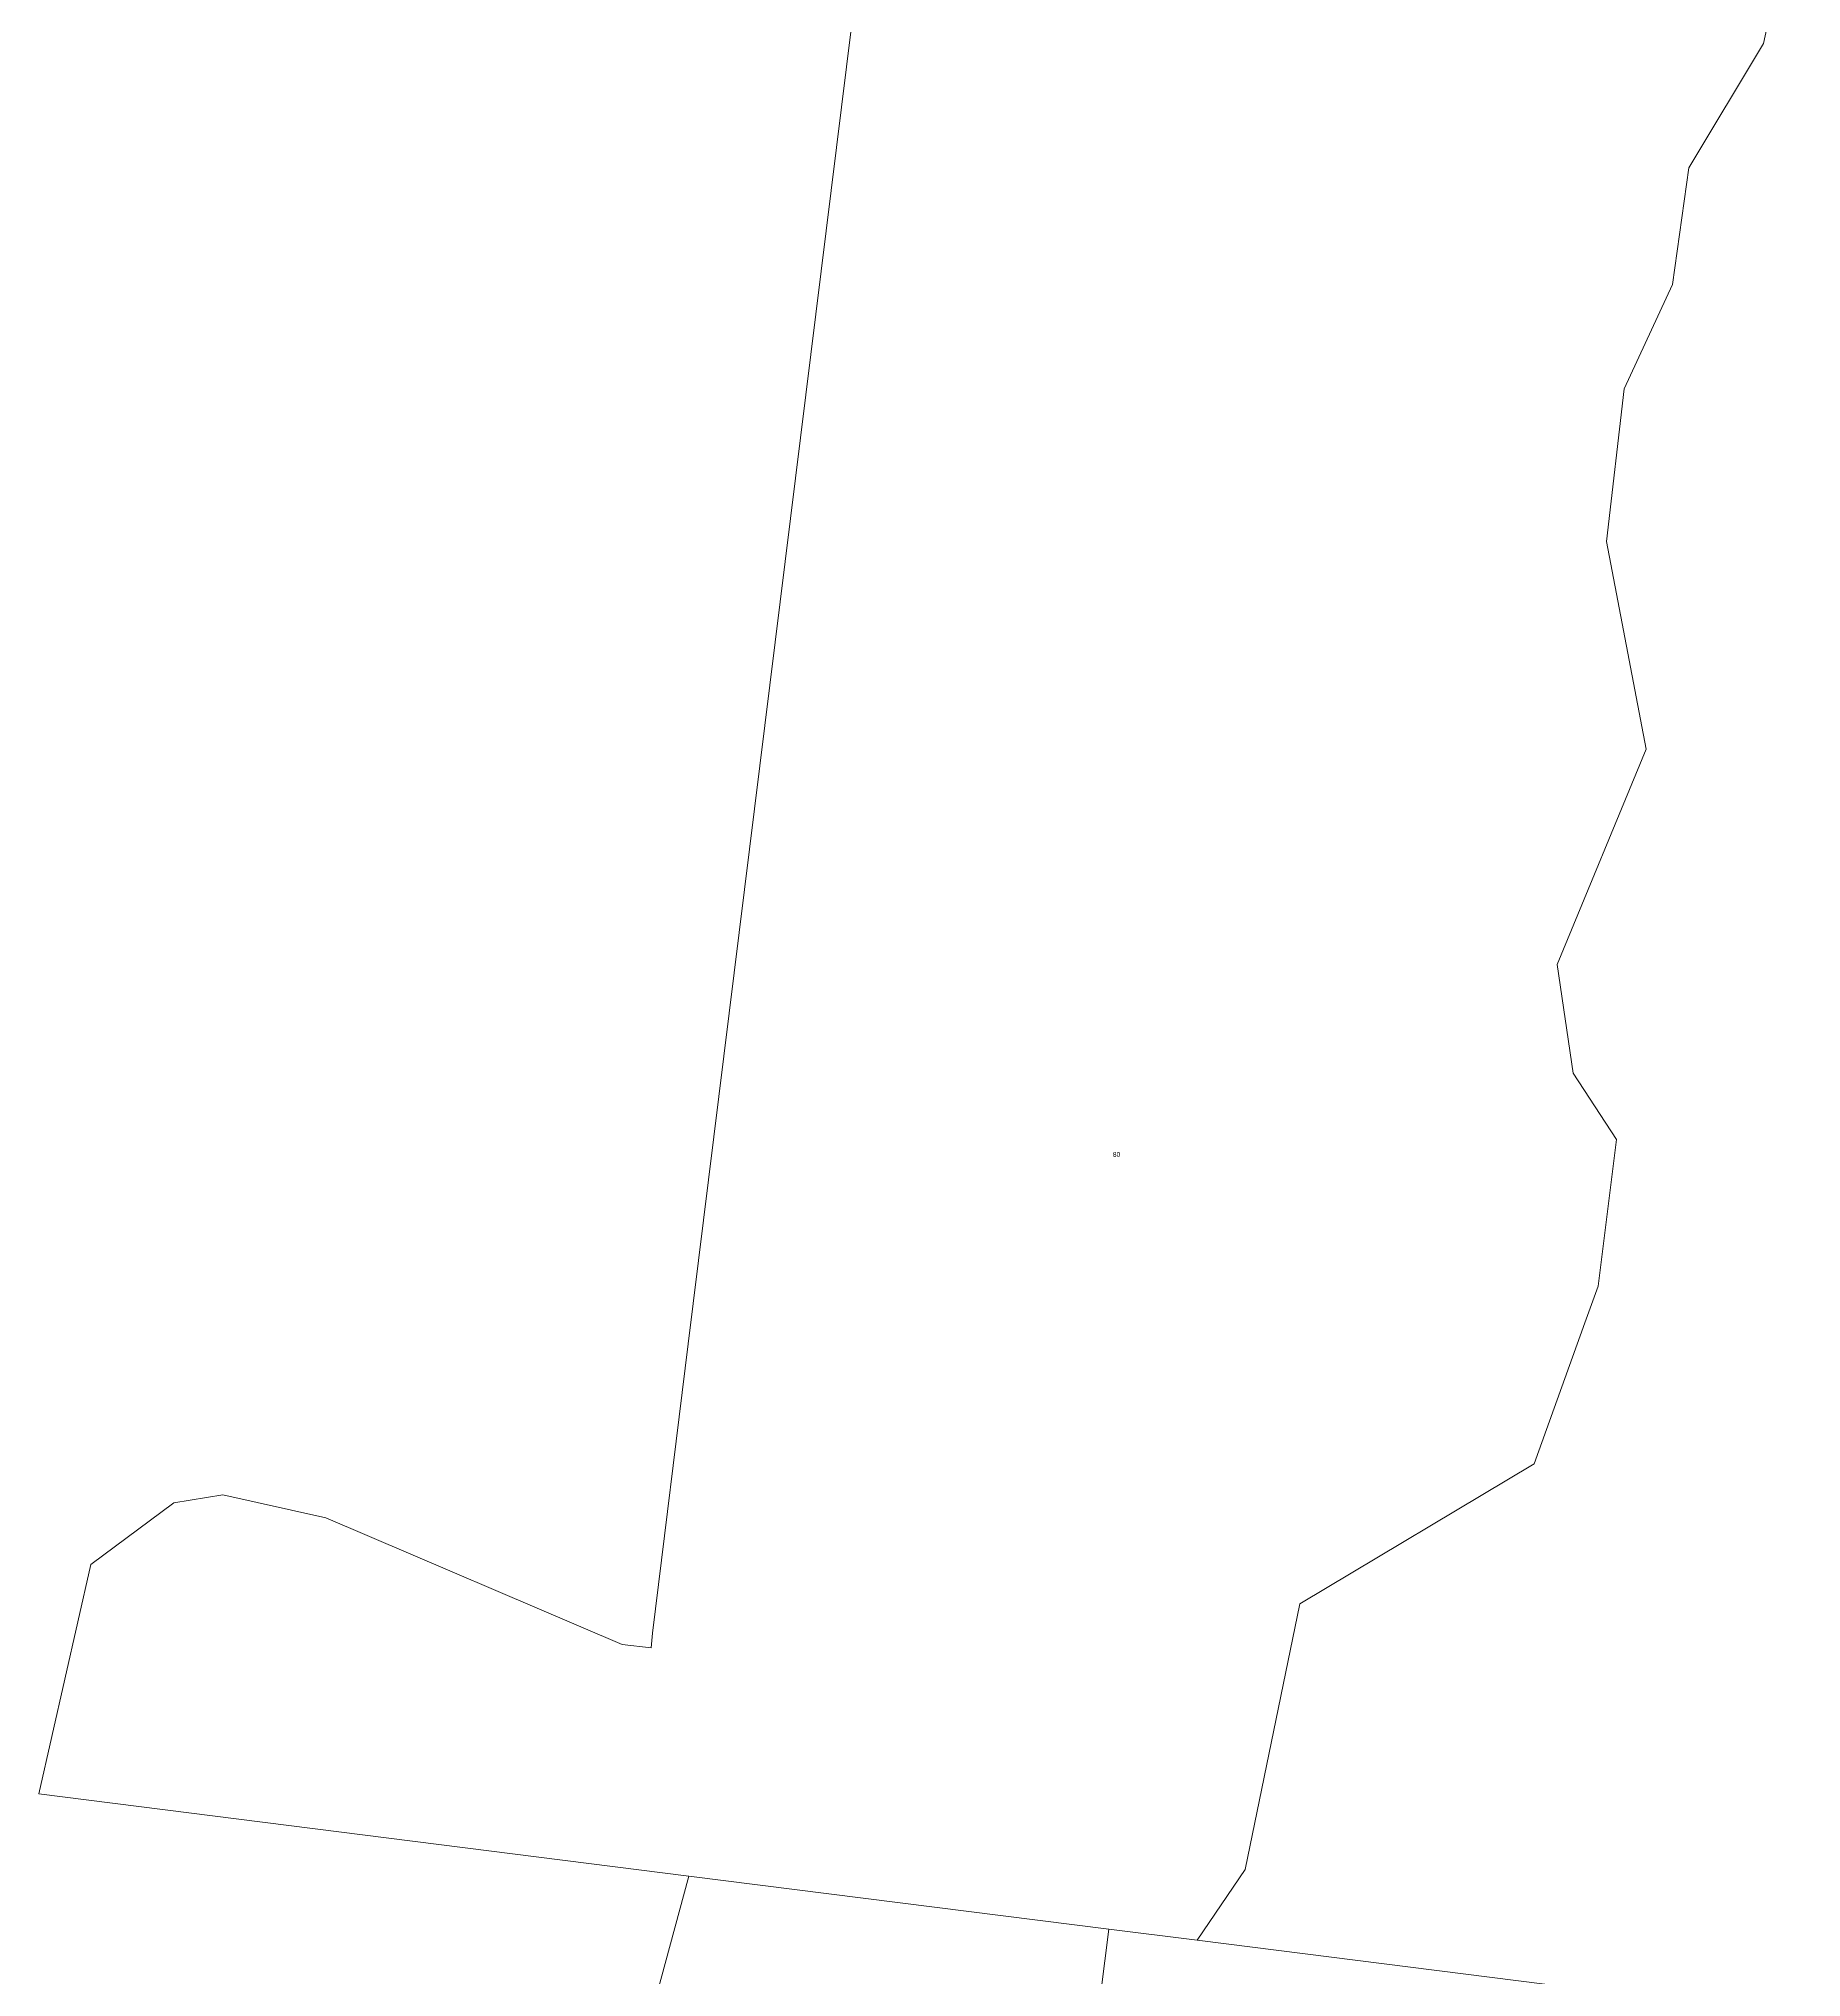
# Model space of a CAD drawing. Header units: metres. Extents: x 277106 to 279712, y 6234192 to 6236845.
# Drawn here: x 277106 to 277770, y 6235159 to 6235890 of the extents above; entities that cross this region are included whole.
import ezdxf

# ---------------------------------------------------------------- set-up
doc = ezdxf.new("R2010")
doc.units = ezdxf.units.M
doc.layers.add('Cadastre Land Parcels_SP_EXT', color=9, linetype='Continuous', lineweight=5)
doc.styles.get("Standard").update_dxf_attribs({"font": 'arial.ttf'})

msp = doc.modelspace()

# ---------------------------------------------------------------- linework, layer by layer
at = {"layer": 'Cadastre Land Parcels_SP_EXT', "linetype": 'Continuous'}
msp.add_lwpolyline([(277425.54, 6236004.4), (277350.42, 6235398.18), (277336.91, 6235289.07), (277336.5, 6235283.62), (277325.51, 6235284.86), (277213.71, 6235332.66), (277174.91, 6235341.21), (277156.42, 6235338.29), (277125.19, 6235314.95), (277105.51, 6235228.52), (277350.61, 6235197.57), (277508.99, 6235177.57), (277542.29, 6235173.37), (277560.38, 6235200.06), (277581, 6235300.23), (277669.4, 6235353.01), (277688.55, 6235406.14), (277693.5, 6235419.88), (277700.39, 6235475.23), (277684.12, 6235500.28), (277678.06, 6235541.2), (277711.67, 6235622.31), (277696.64, 6235700.66), (277703.35, 6235758.17), (277721.54, 6235797.56), (277727.72, 6235841.46), (277755.82, 6235888.44), (277770.1, 6235954.02)], dxfattribs=at)
for points in [[(277508.99, 6235177.57), (277350.61, 6235197.57), (277308.4, 6235041.71), (277247.37, 6234816.29), (277245, 6234807.55), (277219.62, 6234616.51), (277193.12, 6234417.05), (277409.91, 6234390.19), (277495.47, 6235070.13), (277508.99, 6235177.57)], [(277723.09, 6235150.54), (277542.29, 6235173.37), (277508.99, 6235177.57), (277495.47, 6235070.13), (277409.91, 6234390.19), (277422.38, 6234388.65), (277620.33, 6234364.12), (277723.09, 6235150.54)]]:
    msp.add_lwpolyline(points, close=True, dxfattribs=at)

# ---------------------------------------------------------------- texts
at = {"layer": 'Cadastre Land Parcels_SP_EXT'}
msp.add_text('80', height=1.8, dxfattribs=at).set_placement((277510.53, 6235468.68))

doc.saveas('drawing.dxf')
